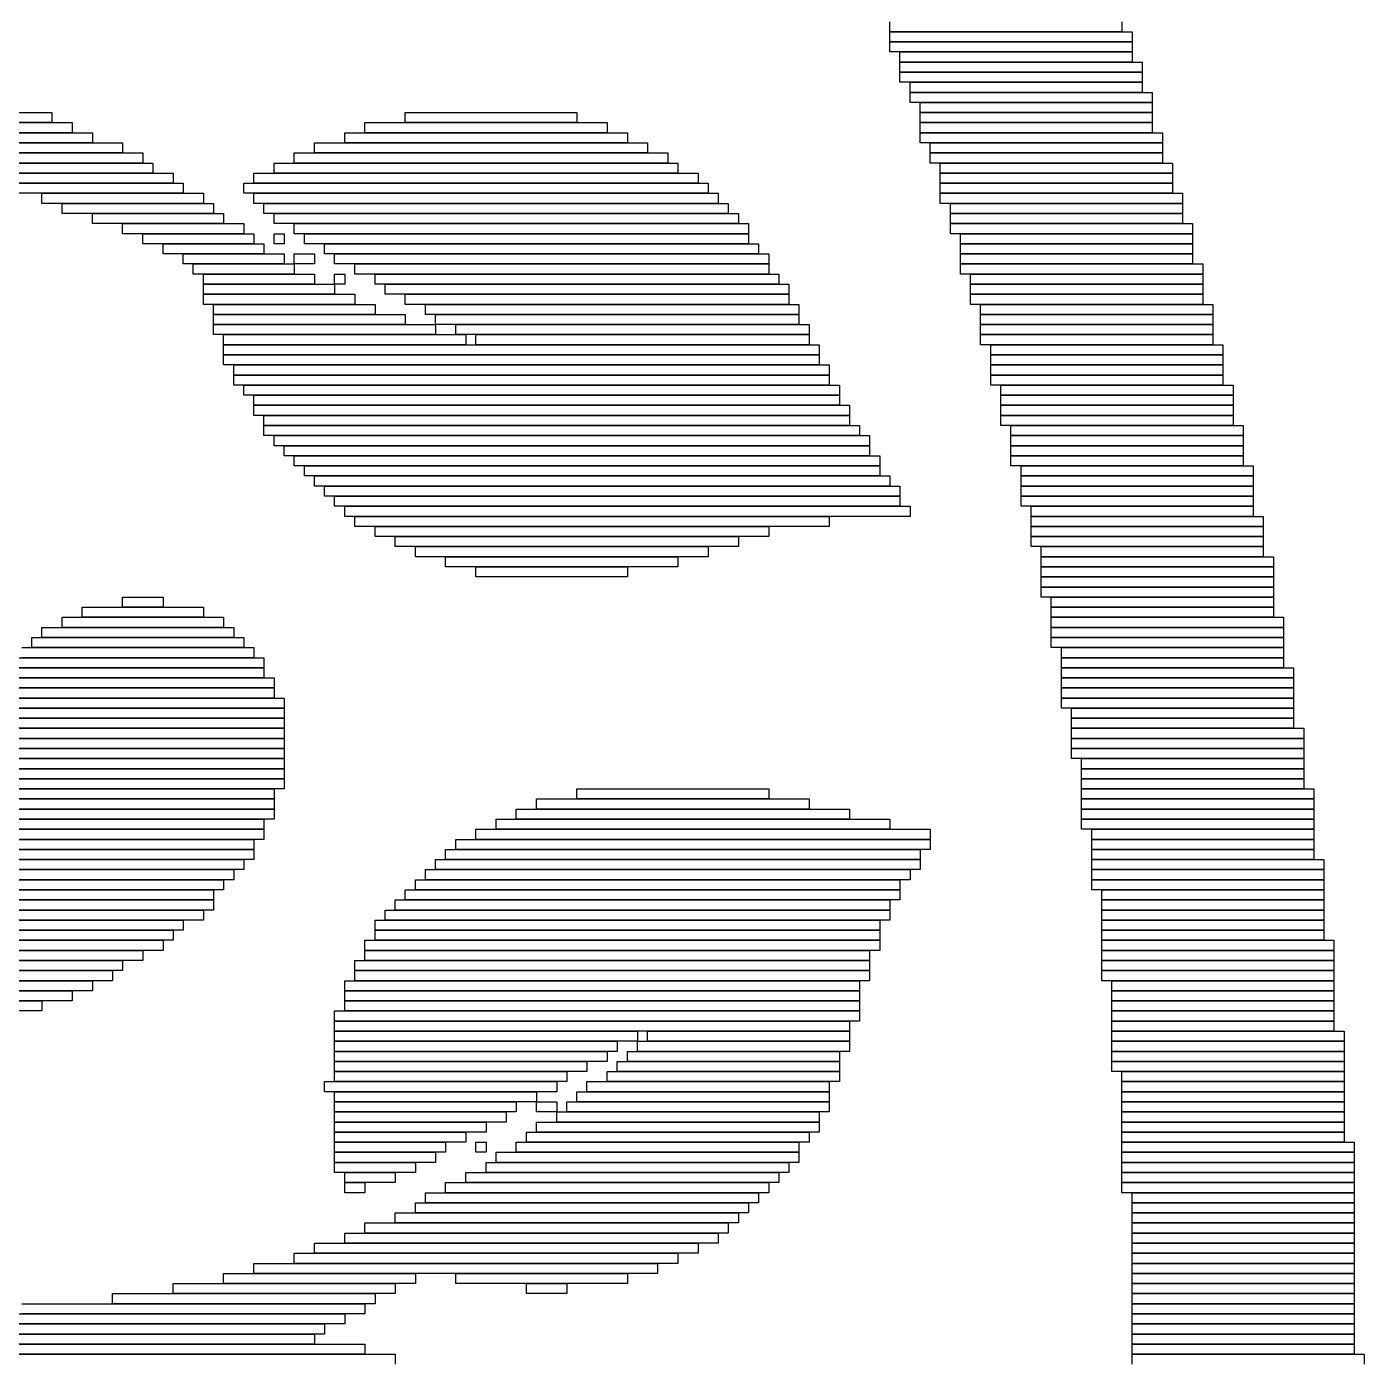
# Model space of a CAD drawing. Extents: x 48 to 975, y 50 to 982.
# Drawn here: x 842.5 to 975, y 527.5 to 659.5 of the extents above; entities that cross this region are included whole.
import ezdxf

# ---------------------------------------------------------------- set-up
doc = ezdxf.new("R2010")
doc.units = 0

msp = doc.modelspace()

# ---------------------------------------------------------------- linework, layer by layer
for p, q in [((928, 659), (928, 660)), ((951, 660), (951, 659)), ((951, 659), (928, 659)), ((928, 659), (952, 659)), ((928, 658), (928, 659)), ((952, 659), (952, 658)), ((952, 658), (928, 658)), ((928, 658), (952, 658)), ((928, 657), (928, 658)), ((952, 658), (952, 657)), ((952, 657), (928, 657)), ((929, 657), (952, 657)), ((929, 656), (929, 657)), ((952, 656), (929, 656)), ((929, 656), (953, 656)), ((929, 655), (929, 656)), ((952, 657), (952, 656)), ((953, 656), (953, 655)), ((953, 655), (929, 655)), ((929, 655), (953, 655)), ((929, 654), (929, 655)), ((953, 655), (953, 654)), ((953, 654), (929, 654)), ((930, 654), (953, 654)), ((930, 653), (930, 654)), ((953, 654), (953, 653)), ((953, 653), (930, 653)), ((930, 653), (954, 653)), ((930, 652), (930, 653)), ((954, 652), (930, 652)), ((931, 652), (954, 652)), ((931, 651), (931, 652)), ((954, 653), (954, 652)), ((954, 652), (954, 651)), ((782, 651), (845, 651)), ((845, 651), (845, 650)), ((880, 651), (897, 651)), ((880, 650), (880, 651)), ((897, 651), (897, 650)), ((954, 651), (931, 651)), ((931, 651), (954, 651)), ((931, 650), (931, 651)), ((954, 651), (954, 650)), ((780, 650), (847, 650)), ((845, 650), (782, 650)), ((847, 650), (847, 649)), ((876, 650), (900, 650)), ((876, 649), (876, 650)), ((897, 650), (880, 650)), ((900, 650), (900, 649)), ((954, 650), (931, 650)), ((931, 650), (954, 650)), ((931, 649), (931, 650)), ((954, 650), (954, 649)), ((759, 649), (849, 649)), ((849, 648), (759, 648)), ((759, 648), (852, 648)), ((847, 649), (780, 649)), ((849, 649), (849, 648)), ((852, 648), (852, 647)), ((871, 648), (904, 648)), ((871, 647), (871, 648)), ((874, 649), (902, 649)), ((874, 648), (874, 649)), ((902, 648), (874, 648)), ((900, 649), (876, 649)), ((902, 649), (902, 648)), ((904, 648), (904, 647)), ((954, 649), (931, 649)), ((931, 649), (955, 649)), ((931, 648), (931, 649)), ((955, 648), (931, 648)), ((932, 648), (955, 648)), ((932, 647), (932, 648)), ((955, 649), (955, 648)), ((955, 648), (955, 647)), ((758, 647), (854, 647)), ((852, 647), (759, 647)), ((854, 647), (854, 646)), ((869, 647), (906, 647)), ((869, 646), (869, 647)), ((904, 647), (871, 647)), ((906, 647), (906, 646)), ((955, 647), (932, 647)), ((932, 647), (955, 647)), ((932, 646), (932, 647)), ((955, 647), (955, 646)), ((854, 646), (758, 646)), ((828, 646), (855, 646)), ((855, 646), (855, 645)), ((867, 646), (907, 646)), ((867, 645), (867, 646)), ((906, 646), (869, 646)), ((907, 646), (907, 645)), ((955, 646), (932, 646)), ((933, 646), (956, 646)), ((933, 645), (933, 646)), ((956, 646), (956, 645)), ((855, 645), (828, 645)), ((835, 645), (857, 645)), ((857, 644), (835, 644)), ((840, 644), (858, 644)), ((857, 645), (857, 644)), ((858, 644), (858, 643)), ((864, 644), (910, 644)), ((864, 643), (864, 644)), ((865, 645), (909, 645)), ((865, 644), (865, 645)), ((909, 644), (865, 644)), ((907, 645), (867, 645)), ((909, 645), (909, 644)), ((910, 644), (910, 643)), ((956, 645), (933, 645)), ((933, 645), (956, 645)), ((933, 644), (933, 645)), ((956, 644), (933, 644)), ((933, 644), (956, 644)), ((933, 643), (933, 644)), ((956, 645), (956, 644)), ((956, 644), (956, 643)), ((858, 643), (840, 643)), ((844, 643), (860, 643)), ((844, 642), (844, 643)), ((860, 643), (860, 642)), ((910, 643), (864, 643)), ((865, 643), (911, 643)), ((865, 642), (865, 643)), ((911, 643), (911, 642)), ((956, 643), (933, 643)), ((933, 643), (957, 643)), ((933, 642), (933, 643)), ((957, 643), (957, 642)), ((860, 642), (844, 642)), ((846, 642), (861, 642)), ((846, 641), (846, 642)), ((861, 642), (861, 641)), ((911, 642), (865, 642)), ((866, 642), (912, 642)), ((866, 641), (866, 642)), ((912, 642), (912, 641)), ((957, 642), (933, 642)), ((934, 642), (957, 642)), ((934, 641), (934, 642)), ((957, 642), (957, 641)), ((861, 641), (846, 641)), ((849, 641), (862, 641)), ((849, 640), (849, 641)), ((862, 640), (849, 640)), ((852, 640), (864, 640)), ((852, 639), (852, 640)), ((862, 641), (862, 640)), ((864, 640), (864, 639)), ((912, 641), (866, 641)), ((867, 641), (913, 641)), ((867, 640), (867, 641)), ((913, 640), (867, 640)), ((869, 640), (914, 640)), ((869, 639), (869, 640)), ((913, 641), (913, 640)), ((914, 640), (914, 639)), ((957, 641), (934, 641)), ((934, 641), (957, 641)), ((934, 640), (934, 641)), ((957, 640), (934, 640)), ((934, 640), (958, 640)), ((934, 639), (934, 640)), ((957, 641), (957, 640)), ((958, 640), (958, 639)), ((864, 639), (852, 639)), ((854, 639), (865, 639)), ((854, 638), (854, 639)), ((865, 639), (865, 638)), ((867, 639), (868, 639)), ((867, 638), (867, 639)), ((868, 639), (868, 638)), ((914, 639), (869, 639)), ((870, 639), (914, 639)), ((870, 638), (870, 639)), ((914, 639), (914, 638)), ((958, 639), (934, 639)), ((935, 639), (958, 639)), ((935, 638), (935, 639)), ((958, 639), (958, 638)), ((865, 638), (854, 638)), ((856, 638), (866, 638)), ((856, 637), (856, 638)), ((866, 638), (866, 637)), ((868, 638), (867, 638)), ((914, 638), (870, 638)), ((872, 638), (915, 638)), ((872, 637), (872, 638)), ((915, 638), (915, 637)), ((958, 638), (935, 638)), ((935, 638), (958, 638)), ((935, 637), (935, 638)), ((958, 638), (958, 637)), ((866, 637), (856, 637)), ((858, 637), (868, 637)), ((858, 636), (858, 637)), ((868, 636), (858, 636)), ((859, 636), (869, 636)), ((859, 635), (859, 636)), ((868, 637), (868, 636)), ((869, 637), (871, 637)), ((869, 636), (869, 637)), ((871, 636), (869, 636)), ((869, 636), (869, 635)), ((871, 637), (871, 636)), ((915, 637), (872, 637)), ((873, 637), (916, 637)), ((873, 636), (873, 637)), ((916, 636), (873, 636)), ((875, 636), (916, 636)), ((875, 635), (875, 636)), ((916, 637), (916, 636)), ((916, 636), (916, 635)), ((958, 637), (935, 637)), ((935, 637), (958, 637)), ((935, 636), (935, 637)), ((958, 636), (935, 636)), ((935, 636), (959, 636)), ((935, 635), (935, 636)), ((958, 637), (958, 636)), ((959, 636), (959, 635)), ((869, 635), (859, 635)), ((860, 635), (871, 635)), ((860, 634), (860, 635)), ((871, 635), (871, 634)), ((873, 635), (874, 635)), ((873, 634), (873, 635)), ((874, 635), (874, 634)), ((916, 635), (875, 635)), ((877, 635), (917, 635)), ((877, 634), (877, 635)), ((917, 635), (917, 634)), ((959, 635), (935, 635)), ((936, 635), (959, 635)), ((936, 634), (936, 635)), ((959, 635), (959, 634)), ((871, 634), (860, 634)), ((860, 634), (873, 634)), ((860, 633), (860, 634)), ((874, 634), (873, 634)), ((873, 634), (873, 633)), ((917, 634), (877, 634)), ((878, 634), (918, 634)), ((878, 633), (878, 634)), ((918, 634), (918, 633)), ((959, 634), (936, 634)), ((936, 634), (959, 634)), ((936, 633), (936, 634)), ((959, 634), (959, 633)), ((873, 633), (860, 633)), ((860, 633), (875, 633)), ((860, 632), (860, 633)), ((875, 633), (875, 632)), ((918, 633), (878, 633)), ((880, 633), (918, 633)), ((880, 632), (880, 633)), ((918, 633), (918, 632)), ((959, 633), (936, 633)), ((936, 633), (959, 633)), ((936, 632), (936, 633)), ((959, 633), (959, 632)), ((875, 632), (860, 632)), ((861, 632), (877, 632)), ((861, 631), (861, 632)), ((877, 631), (861, 631)), ((861, 631), (880, 631)), ((861, 630), (861, 631)), ((877, 632), (877, 631)), ((918, 632), (880, 632)), ((880, 631), (880, 630)), ((882, 632), (919, 632)), ((882, 631), (882, 632)), ((919, 631), (882, 631)), ((883, 631), (919, 631)), ((883, 630), (883, 631)), ((919, 632), (919, 631)), ((919, 631), (919, 630)), ((959, 632), (936, 632)), ((937, 632), (960, 632)), ((937, 631), (937, 632)), ((960, 631), (937, 631)), ((937, 631), (960, 631)), ((937, 630), (937, 631)), ((960, 632), (960, 631)), ((960, 631), (960, 630)), ((880, 630), (861, 630)), ((861, 630), (883, 630)), ((861, 629), (861, 630)), ((919, 630), (883, 630)), ((883, 630), (883, 629)), ((885, 630), (920, 630)), ((885, 629), (885, 630)), ((920, 630), (920, 629)), ((960, 630), (937, 630)), ((937, 630), (960, 630)), ((937, 629), (937, 630)), ((960, 630), (960, 629)), ((883, 629), (861, 629)), ((862, 629), (886, 629)), ((862, 628), (862, 629)), ((920, 629), (885, 629)), ((886, 629), (886, 628)), ((887, 629), (920, 629)), ((887, 628), (887, 629)), ((920, 629), (920, 628)), ((960, 629), (937, 629)), ((937, 629), (960, 629)), ((937, 628), (937, 629)), ((960, 629), (960, 628)), ((886, 628), (862, 628)), ((862, 628), (921, 628)), ((862, 627), (862, 628)), ((921, 627), (862, 627)), ((862, 627), (921, 627)), ((862, 626), (862, 627)), ((920, 628), (887, 628)), ((921, 628), (921, 627)), ((921, 627), (921, 626)), ((960, 628), (937, 628)), ((938, 628), (961, 628)), ((938, 627), (938, 628)), ((961, 627), (938, 627)), ((938, 627), (961, 627)), ((938, 626), (938, 627)), ((961, 628), (961, 627)), ((961, 627), (961, 626)), ((921, 626), (862, 626)), ((863, 626), (922, 626)), ((863, 625), (863, 626)), ((922, 626), (922, 625)), ((961, 626), (938, 626)), ((938, 626), (961, 626)), ((938, 625), (938, 626)), ((961, 626), (961, 625)), ((922, 625), (863, 625)), ((863, 625), (922, 625)), ((863, 624), (863, 625)), ((922, 625), (922, 624)), ((961, 625), (938, 625)), ((938, 625), (961, 625)), ((938, 624), (938, 625)), ((961, 625), (961, 624)), ((922, 624), (863, 624)), ((864, 624), (923, 624)), ((864, 623), (864, 624)), ((923, 623), (864, 623)), ((865, 623), (923, 623)), ((865, 622), (865, 623)), ((923, 624), (923, 623)), ((923, 623), (923, 622)), ((961, 624), (938, 624)), ((939, 624), (962, 624)), ((939, 623), (939, 624)), ((962, 623), (939, 623)), ((939, 623), (962, 623)), ((939, 622), (939, 623)), ((962, 624), (962, 623)), ((962, 623), (962, 622)), ((923, 622), (865, 622)), ((865, 622), (924, 622)), ((865, 621), (865, 622)), ((924, 622), (924, 621)), ((962, 622), (939, 622)), ((939, 622), (962, 622)), ((939, 621), (939, 622)), ((962, 622), (962, 621)), ((924, 621), (865, 621)), ((866, 621), (924, 621)), ((866, 620), (866, 621)), ((924, 621), (924, 620)), ((962, 621), (939, 621)), ((939, 621), (962, 621)), ((939, 620), (939, 621)), ((962, 621), (962, 620)), ((924, 620), (866, 620)), ((866, 620), (925, 620)), ((866, 619), (866, 620)), ((925, 619), (866, 619)), ((867, 619), (926, 619)), ((867, 618), (867, 619)), ((925, 620), (925, 619)), ((926, 619), (926, 618)), ((962, 620), (939, 620)), ((940, 620), (963, 620)), ((940, 619), (940, 620)), ((963, 619), (940, 619)), ((940, 619), (963, 619)), ((940, 618), (940, 619)), ((963, 620), (963, 619)), ((963, 619), (963, 618)), ((926, 618), (867, 618)), ((868, 618), (926, 618)), ((868, 617), (868, 618)), ((926, 618), (926, 617)), ((963, 618), (940, 618)), ((940, 618), (963, 618)), ((940, 617), (940, 618)), ((963, 618), (963, 617)), ((926, 617), (868, 617)), ((869, 617), (927, 617)), ((869, 616), (869, 617)), ((927, 617), (927, 616)), ((963, 617), (940, 617)), ((940, 617), (963, 617)), ((940, 616), (940, 617)), ((963, 617), (963, 616)), ((927, 616), (869, 616)), ((870, 616), (927, 616)), ((870, 615), (870, 616)), ((927, 615), (870, 615)), ((871, 615), (928, 615)), ((871, 614), (871, 615)), ((927, 616), (927, 615)), ((928, 615), (928, 614)), ((963, 616), (940, 616)), ((941, 616), (964, 616)), ((941, 615), (941, 616)), ((964, 615), (941, 615)), ((941, 615), (964, 615)), ((941, 614), (941, 615)), ((964, 616), (964, 615)), ((964, 615), (964, 614)), ((928, 614), (871, 614)), ((872, 614), (929, 614)), ((872, 613), (872, 614)), ((929, 614), (929, 613)), ((964, 614), (941, 614)), ((941, 614), (964, 614)), ((941, 613), (941, 614)), ((964, 614), (964, 613)), ((929, 613), (872, 613)), ((873, 613), (929, 613)), ((873, 612), (873, 613)), ((929, 613), (929, 612)), ((964, 613), (941, 613)), ((941, 613), (964, 613)), ((941, 612), (941, 613)), ((964, 613), (964, 612)), ((929, 612), (873, 612)), ((874, 612), (930, 612)), ((874, 611), (874, 612)), ((930, 611), (874, 611)), ((875, 611), (922, 611)), ((875, 610), (875, 611)), ((922, 611), (922, 610)), ((930, 612), (930, 611)), ((964, 612), (941, 612)), ((942, 612), (964, 612)), ((942, 611), (942, 612)), ((964, 611), (942, 611)), ((942, 611), (965, 611)), ((942, 610), (942, 611)), ((964, 612), (964, 611)), ((965, 611), (965, 610)), ((922, 610), (875, 610)), ((877, 610), (916, 610)), ((877, 609), (877, 610)), ((916, 610), (916, 609)), ((965, 610), (942, 610)), ((942, 610), (965, 610)), ((942, 609), (942, 610)), ((965, 610), (965, 609)), ((916, 609), (877, 609)), ((879, 609), (913, 609)), ((879, 608), (879, 609)), ((913, 609), (913, 608)), ((965, 609), (942, 609)), ((942, 609), (965, 609)), ((942, 608), (942, 609)), ((965, 609), (965, 608)), ((913, 608), (879, 608)), ((881, 608), (910, 608)), ((881, 607), (881, 608)), ((910, 607), (881, 607)), ((884, 607), (907, 607)), ((884, 606), (884, 607)), ((907, 607), (907, 606)), ((910, 608), (910, 607)), ((965, 608), (942, 608)), ((943, 608), (965, 608)), ((943, 607), (943, 608)), ((965, 607), (943, 607)), ((943, 607), (966, 607)), ((943, 606), (943, 607)), ((965, 608), (965, 607)), ((966, 607), (966, 606)), ((907, 606), (884, 606)), ((887, 606), (902, 606)), ((887, 605), (887, 606)), ((902, 606), (902, 605)), ((966, 606), (943, 606)), ((943, 606), (966, 606)), ((943, 605), (943, 606)), ((966, 606), (966, 605)), ((902, 605), (887, 605)), ((966, 605), (943, 605)), ((943, 605), (966, 605)), ((943, 604), (943, 605)), ((966, 605), (966, 604)), ((852, 603), (856, 603)), ((852, 602), (852, 603)), ((856, 603), (856, 602)), ((966, 604), (943, 604)), ((943, 604), (966, 604)), ((943, 603), (943, 604)), ((966, 603), (943, 603)), ((944, 603), (966, 603)), ((944, 602), (944, 603)), ((966, 604), (966, 603)), ((966, 603), (966, 602)), ((848, 602), (860, 602)), ((848, 601), (848, 602)), ((856, 602), (852, 602)), ((860, 602), (860, 601)), ((966, 602), (944, 602)), ((944, 602), (966, 602)), ((944, 601), (944, 602)), ((966, 602), (966, 601)), ((846, 601), (862, 601)), ((846, 600), (846, 601)), ((860, 601), (848, 601)), ((862, 601), (862, 600)), ((966, 601), (944, 601)), ((944, 601), (967, 601)), ((944, 600), (944, 601)), ((967, 601), (967, 600)), ((843, 599), (864, 599)), ((843, 598), (843, 599)), ((844, 600), (863, 600)), ((844, 599), (844, 600)), ((863, 599), (844, 599)), ((862, 600), (846, 600)), ((863, 600), (863, 599)), ((864, 599), (864, 598)), ((967, 600), (944, 600)), ((944, 600), (967, 600)), ((944, 599), (944, 600)), ((967, 599), (944, 599)), ((944, 599), (967, 599)), ((944, 598), (944, 599)), ((967, 600), (967, 599)), ((967, 599), (967, 598)), ((842, 598), (865, 598)), ((864, 598), (843, 598)), ((865, 598), (865, 597)), ((967, 598), (944, 598)), ((945, 598), (967, 598)), ((945, 597), (945, 598)), ((967, 598), (967, 597)), ((841, 597), (866, 597)), ((865, 597), (842, 597)), ((866, 597), (866, 596)), ((967, 597), (945, 597)), ((945, 597), (967, 597)), ((945, 596), (945, 597)), ((967, 597), (967, 596)), ((811, 595), (867, 595)), ((812, 596), (866, 596)), ((866, 595), (812, 595)), ((866, 596), (841, 596)), ((866, 596), (866, 595)), ((867, 595), (867, 594)), ((967, 596), (945, 596)), ((945, 596), (968, 596)), ((945, 595), (945, 596)), ((968, 595), (945, 595)), ((945, 595), (968, 595)), ((945, 594), (945, 595)), ((968, 596), (968, 595)), ((968, 595), (968, 594)), ((867, 594), (811, 594)), ((811, 594), (867, 594)), ((867, 594), (867, 593)), ((968, 594), (945, 594)), ((945, 594), (968, 594)), ((945, 593), (945, 594)), ((968, 594), (968, 593)), ((867, 593), (811, 593)), ((811, 593), (868, 593)), ((868, 593), (868, 592)), ((968, 593), (945, 593)), ((945, 593), (968, 593)), ((945, 592), (945, 593)), ((968, 593), (968, 592)), ((868, 592), (811, 592)), ((811, 592), (868, 592)), ((868, 591), (811, 591)), ((811, 591), (868, 591)), ((868, 592), (868, 591)), ((868, 591), (868, 590)), ((968, 592), (945, 592)), ((946, 592), (968, 592)), ((946, 591), (946, 592)), ((968, 591), (946, 591)), ((946, 591), (968, 591)), ((946, 590), (946, 591)), ((968, 592), (968, 591)), ((968, 591), (968, 590)), ((868, 590), (811, 590)), ((811, 590), (868, 590)), ((868, 590), (868, 589)), ((968, 590), (946, 590)), ((946, 590), (969, 590)), ((946, 589), (946, 590)), ((969, 590), (969, 589)), ((810, 589), (868, 589)), ((868, 589), (811, 589)), ((868, 589), (868, 588)), ((969, 589), (946, 589)), ((946, 589), (969, 589)), ((946, 588), (946, 589)), ((969, 589), (969, 588)), ((868, 588), (810, 588)), ((810, 588), (868, 588)), ((868, 587), (810, 587)), ((810, 587), (868, 587)), ((868, 588), (868, 587)), ((868, 587), (868, 586)), ((969, 588), (946, 588)), ((946, 588), (969, 588)), ((946, 587), (946, 588)), ((969, 587), (946, 587)), ((947, 587), (969, 587)), ((947, 586), (947, 587)), ((969, 588), (969, 587)), ((969, 587), (969, 586)), ((868, 586), (810, 586)), ((810, 586), (868, 586)), ((868, 586), (868, 585)), ((969, 586), (947, 586)), ((947, 586), (969, 586)), ((947, 585), (947, 586)), ((969, 586), (969, 585)), ((868, 585), (810, 585)), ((811, 585), (868, 585)), ((868, 585), (868, 584)), ((969, 585), (947, 585)), ((947, 585), (969, 585)), ((947, 584), (947, 585)), ((969, 585), (969, 584)), ((868, 584), (811, 584)), ((811, 584), (867, 584)), ((867, 583), (811, 583)), ((811, 583), (867, 583)), ((867, 584), (867, 583)), ((867, 583), (867, 582)), ((893, 583), (920, 583)), ((893, 582), (893, 583)), ((897, 584), (916, 584)), ((897, 583), (897, 584)), ((916, 583), (897, 583)), ((916, 584), (916, 583)), ((920, 583), (920, 582)), ((969, 584), (947, 584)), ((947, 584), (970, 584)), ((947, 583), (947, 584)), ((970, 583), (947, 583)), ((947, 583), (970, 583)), ((947, 582), (947, 583)), ((970, 584), (970, 583)), ((970, 583), (970, 582)), ((867, 582), (811, 582)), ((811, 582), (867, 582)), ((867, 582), (867, 581)), ((891, 582), (924, 582)), ((891, 581), (891, 582)), ((920, 582), (893, 582)), ((924, 582), (924, 581)), ((970, 582), (947, 582)), ((947, 582), (970, 582)), ((947, 581), (947, 582)), ((970, 582), (970, 581)), ((867, 581), (811, 581)), ((811, 581), (866, 581)), ((866, 581), (866, 580)), ((889, 581), (928, 581)), ((889, 580), (889, 581)), ((924, 581), (891, 581)), ((928, 581), (928, 580)), ((970, 581), (947, 581)), ((947, 581), (970, 581)), ((947, 580), (947, 581)), ((970, 581), (970, 580)), ((866, 580), (811, 580)), ((811, 580), (866, 580)), ((866, 580), (866, 579)), ((887, 580), (932, 580)), ((887, 579), (887, 580)), ((928, 580), (889, 580)), ((932, 580), (932, 579)), ((970, 580), (947, 580)), ((948, 580), (970, 580)), ((948, 579), (948, 580)), ((970, 580), (970, 579)), ((866, 579), (811, 579)), ((811, 579), (865, 579)), ((865, 578), (811, 578)), ((812, 578), (865, 578)), ((865, 579), (865, 578)), ((865, 578), (865, 577)), ((884, 578), (931, 578)), ((884, 577), (884, 578)), ((885, 579), (932, 579)), ((885, 578), (885, 579)), ((932, 578), (885, 578)), ((932, 579), (887, 579)), ((931, 578), (931, 577)), ((932, 579), (932, 578)), ((970, 579), (948, 579)), ((948, 579), (970, 579)), ((948, 578), (948, 579)), ((970, 578), (948, 578)), ((948, 578), (970, 578)), ((948, 577), (948, 578)), ((970, 579), (970, 578)), ((970, 578), (970, 577)), ((865, 577), (812, 577)), ((812, 577), (864, 577)), ((864, 577), (864, 576)), ((883, 577), (931, 577)), ((883, 576), (883, 577)), ((931, 577), (884, 577)), ((931, 577), (931, 576)), ((970, 577), (948, 577)), ((948, 577), (971, 577)), ((948, 576), (948, 577)), ((971, 577), (971, 576)), ((864, 576), (812, 576)), ((812, 576), (863, 576)), ((863, 576), (863, 575)), ((882, 576), (930, 576)), ((882, 575), (882, 576)), ((931, 576), (883, 576)), ((930, 576), (930, 575)), ((971, 576), (948, 576)), ((948, 576), (971, 576)), ((948, 575), (948, 576)), ((971, 576), (971, 575)), ((863, 575), (812, 575)), ((812, 575), (862, 575)), ((862, 574), (812, 574)), ((813, 574), (861, 574)), ((861, 574), (861, 573)), ((862, 575), (862, 574)), ((880, 574), (929, 574)), ((880, 573), (880, 574)), ((881, 575), (929, 575)), ((881, 574), (881, 575)), ((929, 574), (881, 574)), ((930, 575), (882, 575)), ((929, 575), (929, 574)), ((929, 574), (929, 573)), ((971, 575), (948, 575)), ((948, 575), (971, 575)), ((948, 574), (948, 575)), ((971, 574), (948, 574)), ((949, 574), (971, 574)), ((949, 573), (949, 574)), ((971, 575), (971, 574)), ((971, 574), (971, 573)), ((861, 573), (813, 573)), ((813, 573), (861, 573)), ((861, 573), (861, 572)), ((879, 573), (928, 573)), ((879, 572), (879, 573)), ((929, 573), (880, 573)), ((928, 573), (928, 572)), ((971, 573), (949, 573)), ((949, 573), (971, 573)), ((949, 572), (949, 573)), ((971, 573), (971, 572)), ((861, 572), (813, 572)), ((813, 572), (860, 572)), ((860, 572), (860, 571)), ((878, 572), (928, 572)), ((878, 571), (878, 572)), ((928, 572), (879, 572)), ((928, 572), (928, 571)), ((971, 572), (949, 572)), ((949, 572), (971, 572)), ((949, 571), (949, 572)), ((971, 572), (971, 571)), ((860, 571), (813, 571)), ((814, 571), (858, 571)), ((858, 570), (814, 570)), ((814, 570), (857, 570)), ((857, 570), (857, 569)), ((858, 571), (858, 570)), ((877, 571), (927, 571)), ((877, 570), (877, 571)), ((927, 570), (877, 570)), ((877, 570), (927, 570)), ((877, 569), (877, 570)), ((928, 571), (878, 571)), ((927, 571), (927, 570)), ((927, 570), (927, 569)), ((971, 571), (949, 571)), ((949, 571), (971, 571)), ((949, 570), (949, 571)), ((971, 570), (949, 570)), ((949, 570), (971, 570)), ((949, 569), (949, 570)), ((971, 571), (971, 570)), ((971, 570), (971, 569)), ((857, 569), (814, 569)), ((814, 569), (856, 569)), ((856, 569), (856, 568)), ((876, 569), (927, 569)), ((876, 568), (876, 569)), ((927, 569), (877, 569)), ((927, 569), (927, 568)), ((971, 569), (949, 569)), ((949, 569), (972, 569)), ((949, 568), (949, 569)), ((972, 569), (972, 568)), ((856, 568), (814, 568)), ((815, 568), (854, 568)), ((854, 568), (854, 567)), ((927, 568), (876, 568)), ((876, 568), (926, 568)), ((876, 567), (876, 568)), ((926, 568), (926, 567)), ((972, 568), (949, 568)), ((949, 568), (972, 568)), ((949, 567), (949, 568)), ((972, 568), (972, 567)), ((854, 567), (815, 567)), ((815, 567), (852, 567)), ((852, 566), (815, 566)), ((815, 566), (851, 566)), ((851, 566), (851, 565)), ((852, 567), (852, 566)), ((875, 567), (926, 567)), ((875, 566), (875, 567)), ((926, 566), (875, 566)), ((875, 566), (926, 566)), ((875, 565), (875, 566)), ((926, 567), (876, 567)), ((926, 567), (926, 566)), ((926, 566), (926, 565)), ((972, 567), (949, 567)), ((949, 567), (972, 567)), ((949, 566), (949, 567)), ((972, 566), (949, 566)), ((949, 566), (972, 566)), ((949, 565), (949, 566)), ((972, 567), (972, 566)), ((972, 566), (972, 565)), ((851, 565), (815, 565)), ((815, 565), (849, 565)), ((849, 565), (849, 564)), ((874, 565), (925, 565)), ((874, 564), (874, 565)), ((926, 565), (875, 565)), ((925, 565), (925, 564)), ((972, 565), (949, 565)), ((950, 565), (972, 565)), ((950, 564), (950, 565)), ((972, 565), (972, 564)), ((849, 564), (815, 564)), ((815, 564), (847, 564)), ((847, 564), (847, 563)), ((925, 564), (874, 564)), ((874, 564), (925, 564)), ((874, 563), (874, 564)), ((925, 564), (925, 563)), ((972, 564), (950, 564)), ((950, 564), (972, 564)), ((950, 563), (950, 564)), ((972, 564), (972, 563)), ((847, 563), (815, 563)), ((815, 563), (844, 563)), ((844, 562), (815, 562)), ((844, 563), (844, 562)), ((873, 562), (925, 562)), ((873, 561), (873, 562)), ((925, 563), (874, 563)), ((874, 563), (925, 563)), ((874, 562), (874, 563)), ((925, 562), (874, 562)), ((925, 563), (925, 562)), ((925, 562), (925, 561)), ((972, 563), (950, 563)), ((950, 563), (972, 563)), ((950, 562), (950, 563)), ((972, 562), (950, 562)), ((950, 562), (972, 562)), ((950, 561), (950, 562)), ((972, 563), (972, 562)), ((972, 562), (972, 561)), ((925, 561), (873, 561)), ((873, 561), (924, 561)), ((873, 560), (873, 561)), ((924, 561), (924, 560)), ((972, 561), (950, 561)), ((950, 561), (972, 561)), ((950, 560), (950, 561)), ((972, 561), (972, 560)), ((924, 560), (873, 560)), ((873, 560), (903, 560)), ((873, 559), (873, 560)), ((903, 560), (903, 559)), ((904, 560), (924, 560)), ((904, 559), (904, 560)), ((924, 560), (924, 559)), ((972, 560), (950, 560)), ((950, 560), (973, 560)), ((950, 559), (950, 560)), ((973, 560), (973, 559)), ((903, 559), (873, 559)), ((873, 559), (901, 559)), ((873, 558), (873, 559)), ((901, 558), (873, 558)), ((873, 558), (900, 558)), ((873, 557), (873, 558)), ((900, 558), (900, 557)), ((901, 559), (901, 558)), ((902, 558), (923, 558)), ((902, 557), (902, 558)), ((903, 559), (924, 559)), ((903, 558), (903, 559)), ((924, 558), (903, 558)), ((924, 559), (904, 559)), ((923, 558), (923, 557)), ((924, 559), (924, 558)), ((973, 559), (950, 559)), ((950, 559), (973, 559)), ((950, 558), (950, 559)), ((973, 558), (950, 558)), ((950, 558), (973, 558)), ((950, 557), (950, 558)), ((973, 559), (973, 558)), ((973, 558), (973, 557)), ((900, 557), (873, 557)), ((873, 557), (898, 557)), ((873, 556), (873, 557)), ((898, 557), (898, 556)), ((901, 557), (923, 557)), ((901, 556), (901, 557)), ((923, 557), (902, 557)), ((923, 557), (923, 556)), ((973, 557), (950, 557)), ((950, 557), (973, 557)), ((950, 556), (950, 557)), ((973, 557), (973, 556)), ((898, 556), (873, 556)), ((873, 556), (896, 556)), ((873, 555), (873, 556)), ((896, 556), (896, 555)), ((900, 556), (923, 556)), ((900, 555), (900, 556)), ((923, 556), (901, 556)), ((923, 556), (923, 555)), ((973, 556), (950, 556)), ((951, 556), (973, 556)), ((951, 555), (951, 556)), ((973, 556), (973, 555)), ((872, 555), (895, 555)), ((872, 554), (872, 555)), ((895, 554), (872, 554)), ((896, 555), (873, 555)), ((873, 554), (893, 554)), ((873, 553), (873, 554)), ((893, 554), (893, 553)), ((895, 555), (895, 554)), ((897, 554), (922, 554)), ((897, 553), (897, 554)), ((898, 555), (922, 555)), ((898, 554), (898, 555)), ((922, 554), (898, 554)), ((923, 555), (900, 555)), ((922, 555), (922, 554)), ((922, 554), (922, 553)), ((973, 555), (951, 555)), ((951, 555), (973, 555)), ((951, 554), (951, 555)), ((973, 554), (951, 554)), ((951, 554), (973, 554)), ((951, 553), (951, 554)), ((973, 555), (973, 554)), ((973, 554), (973, 553)), ((893, 553), (873, 553)), ((873, 553), (891, 553)), ((873, 552), (873, 553)), ((891, 553), (891, 552)), ((893, 553), (895, 553)), ((893, 552), (893, 553)), ((895, 553), (895, 552)), ((896, 553), (922, 553)), ((896, 552), (896, 553)), ((922, 553), (897, 553)), ((922, 553), (922, 552)), ((973, 553), (951, 553)), ((951, 553), (973, 553)), ((951, 552), (951, 553)), ((973, 553), (973, 552)), ((891, 552), (873, 552)), ((873, 552), (890, 552)), ((873, 551), (873, 552)), ((890, 552), (890, 551)), ((895, 552), (893, 552)), ((895, 552), (921, 552)), ((895, 551), (895, 552)), ((922, 552), (896, 552)), ((921, 552), (921, 551)), ((973, 552), (951, 552)), ((951, 552), (973, 552)), ((951, 551), (951, 552)), ((973, 552), (973, 551)), ((890, 551), (873, 551)), ((873, 551), (888, 551)), ((873, 550), (873, 551)), ((888, 550), (873, 550)), ((873, 550), (886, 550)), ((873, 549), (873, 550)), ((886, 550), (886, 549)), ((888, 551), (888, 550)), ((892, 550), (920, 550)), ((892, 549), (892, 550)), ((893, 551), (921, 551)), ((893, 550), (893, 551)), ((921, 550), (893, 550)), ((921, 551), (895, 551)), ((920, 550), (920, 549)), ((921, 551), (921, 550)), ((973, 551), (951, 551)), ((951, 551), (973, 551)), ((951, 550), (951, 551)), ((973, 550), (951, 550)), ((951, 550), (973, 550)), ((951, 549), (951, 550)), ((973, 551), (973, 550)), ((973, 550), (973, 549)), ((886, 549), (873, 549)), ((873, 549), (884, 549)), ((873, 548), (873, 549)), ((884, 549), (884, 548)), ((887, 549), (888, 549)), ((887, 548), (887, 549)), ((888, 549), (888, 548)), ((891, 549), (919, 549)), ((891, 548), (891, 549)), ((920, 549), (892, 549)), ((919, 549), (919, 548)), ((973, 549), (951, 549)), ((951, 549), (974, 549)), ((951, 548), (951, 549)), ((974, 549), (974, 548)), ((884, 548), (873, 548)), ((873, 548), (883, 548)), ((873, 547), (873, 548)), ((883, 548), (883, 547)), ((888, 548), (887, 548)), ((889, 548), (919, 548)), ((889, 547), (889, 548)), ((919, 548), (891, 548)), ((919, 548), (919, 547)), ((974, 548), (951, 548)), ((951, 548), (974, 548)), ((951, 547), (951, 548)), ((974, 548), (974, 547)), ((883, 547), (873, 547)), ((873, 547), (881, 547)), ((873, 546), (873, 547)), ((881, 546), (873, 546)), ((874, 546), (879, 546)), ((874, 545), (874, 546)), ((879, 546), (879, 545)), ((881, 547), (881, 546)), ((886, 546), (917, 546)), ((886, 545), (886, 546)), ((888, 547), (918, 547)), ((888, 546), (888, 547)), ((918, 546), (888, 546)), ((919, 547), (889, 547)), ((917, 546), (917, 545)), ((918, 547), (918, 546)), ((974, 547), (951, 547)), ((951, 547), (974, 547)), ((951, 546), (951, 547)), ((974, 546), (951, 546)), ((951, 546), (974, 546)), ((951, 545), (951, 546)), ((974, 547), (974, 546)), ((974, 546), (974, 545)), ((879, 545), (874, 545)), ((874, 545), (876, 545)), ((874, 544), (874, 545)), ((876, 545), (876, 544)), ((884, 545), (916, 545)), ((884, 544), (884, 545)), ((917, 545), (886, 545)), ((916, 545), (916, 544)), ((974, 545), (951, 545)), ((951, 545), (974, 545)), ((951, 544), (951, 545)), ((974, 545), (974, 544)), ((876, 544), (874, 544)), ((882, 544), (915, 544)), ((882, 543), (882, 544)), ((916, 544), (884, 544)), ((915, 544), (915, 543)), ((974, 544), (951, 544)), ((952, 544), (974, 544)), ((952, 543), (952, 544)), ((974, 544), (974, 543)), ((879, 542), (913, 542)), ((879, 541), (879, 542)), ((881, 543), (914, 543)), ((881, 542), (881, 543)), ((914, 542), (881, 542)), ((915, 543), (882, 543)), ((913, 542), (913, 541)), ((914, 543), (914, 542)), ((974, 543), (952, 543)), ((952, 543), (974, 543)), ((952, 542), (952, 543)), ((974, 542), (952, 542)), ((952, 542), (974, 542)), ((952, 541), (952, 542)), ((974, 543), (974, 542)), ((974, 542), (974, 541)), ((876, 541), (912, 541)), ((876, 540), (876, 541)), ((913, 541), (879, 541)), ((912, 541), (912, 540)), ((974, 541), (952, 541)), ((952, 541), (974, 541)), ((952, 540), (952, 541)), ((974, 541), (974, 540)), ((874, 540), (911, 540)), ((874, 539), (874, 540)), ((912, 540), (876, 540)), ((911, 540), (911, 539)), ((974, 540), (952, 540)), ((952, 540), (974, 540)), ((952, 539), (952, 540)), ((974, 540), (974, 539)), ((869, 538), (907, 538)), ((869, 537), (869, 538)), ((871, 539), (909, 539)), ((871, 538), (871, 539)), ((909, 538), (871, 538)), ((911, 539), (874, 539)), ((907, 538), (907, 537)), ((909, 539), (909, 538)), ((974, 539), (952, 539)), ((952, 539), (974, 539)), ((952, 538), (952, 539)), ((974, 538), (952, 538)), ((952, 538), (974, 538)), ((952, 537), (952, 538)), ((974, 539), (974, 538)), ((974, 538), (974, 537)), ((865, 537), (905, 537)), ((865, 536), (865, 537)), ((907, 537), (869, 537)), ((905, 537), (905, 536)), ((974, 537), (952, 537)), ((952, 537), (974, 537)), ((952, 536), (952, 537)), ((974, 537), (974, 536)), ((862, 536), (881, 536)), ((862, 535), (862, 536)), ((905, 536), (865, 536)), ((881, 536), (881, 535)), ((885, 536), (902, 536)), ((885, 535), (885, 536)), ((902, 536), (902, 535)), ((974, 536), (952, 536)), ((952, 536), (974, 536)), ((952, 535), (952, 536)), ((974, 536), (974, 535)), ((851, 534), (877, 534)), ((851, 533), (851, 534)), ((857, 535), (879, 535)), ((857, 534), (857, 535)), ((879, 534), (857, 534)), ((881, 535), (862, 535)), ((877, 534), (877, 533)), ((879, 535), (879, 534)), ((902, 535), (885, 535)), ((892, 535), (896, 535)), ((892, 534), (892, 535)), ((896, 534), (892, 534)), ((896, 535), (896, 534)), ((974, 535), (952, 535)), ((952, 535), (974, 535)), ((952, 534), (952, 535)), ((974, 534), (952, 534)), ((952, 534), (974, 534)), ((952, 533), (952, 534)), ((974, 535), (974, 534)), ((974, 534), (974, 533)), ((842, 533), (876, 533)), ((877, 533), (851, 533)), ((876, 533), (876, 532)), ((974, 533), (952, 533)), ((952, 533), (974, 533)), ((952, 532), (952, 533)), ((974, 533), (974, 532)), ((783, 532), (874, 532)), ((876, 532), (842, 532)), ((874, 532), (874, 531)), ((974, 532), (952, 532)), ((952, 532), (974, 532)), ((952, 531), (952, 532)), ((974, 532), (974, 531)), ((874, 531), (783, 531)), ((784, 531), (872, 531)), ((872, 530), (784, 530)), ((786, 530), (871, 530)), ((871, 530), (871, 529)), ((872, 531), (872, 530)), ((974, 531), (952, 531)), ((952, 531), (974, 531)), ((952, 530), (952, 531)), ((974, 530), (952, 530)), ((952, 530), (974, 530)), ((952, 529), (952, 530)), ((974, 531), (974, 530)), ((974, 530), (974, 529)), ((871, 529), (786, 529)), ((787, 529), (876, 529)), ((876, 529), (876, 528)), ((974, 529), (952, 529)), ((952, 529), (974, 529)), ((952, 528), (952, 529)), ((974, 529), (974, 528)), ((876, 528), (787, 528)), ((789, 528), (879, 528)), ((879, 528), (879, 527)), ((974, 528), (952, 528)), ((952, 528), (975, 528)), ((952, 527), (952, 528)), ((975, 528), (975, 527))]:
    msp.add_line(p, q)

doc.saveas('drawing.dxf')
